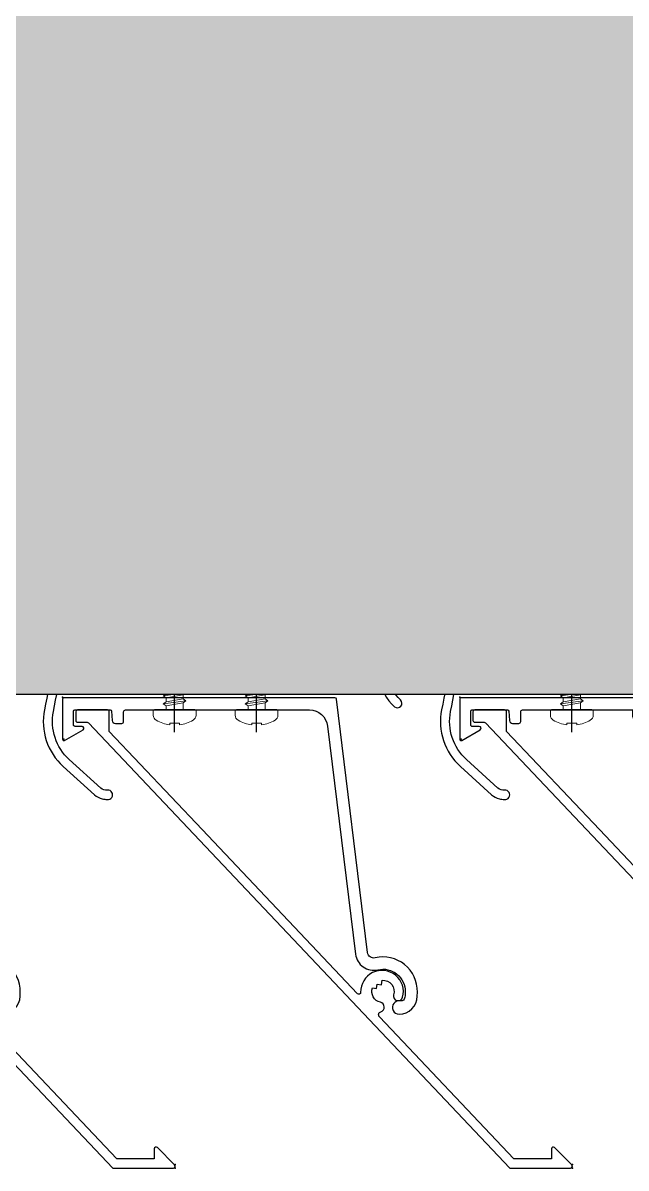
# Model space of a CAD drawing. Header units: millimetres. Extents: x -4391136 to -1798569, y -886572 to -291056.
# Drawn here: x -2446396.2 to -2446297.5, y -393610.7 to -393423.4 of the extents above; entities that cross this region are included whole.
import ezdxf

# ---------------------------------------------------------------- set-up
doc = ezdxf.new("R2010")
doc.units = ezdxf.units.MM
doc.set_wipeout_variables(frame=1)
doc.linetypes.add('CENTER', pattern=[50.800000000000004, 31.75, -6.35, 6.35, -6.35])
for name, color, linetype in [('010 - ASPG_ACCESSORIES_MAIN_COLOR_1', 7, 'Continuous'), ('010 - ASPG_EXTR_MAIN_COLOR_2', 7, 'Continuous'), ('010 - ASPG_FLASHING_HATCH_', 7, 'Continuous'), ('010 - ASPG_FLASHING_MAIN_COLOR_4', 7, 'Continuous'), ('010 - ASPG_FLASHING_WIPEOUT_', 7, 'Continuous'), ('010 - ASPG_FRAMING_MAIN_COLOR_2', 7, 'Continuous'), ('010 - ASPG_FRAMING_SUB_COLOR_2', 7, 'Continuous'), ('010 - ASPG_FRAMING_WIPEOUT_', 7, 'Continuous'), ('BOLT & SCREW', 7, 'Continuous'), ('Center Line', 7, 'CENTER')]:
    doc.layers.add(name, color=color, linetype=linetype)
doc.layers.add('010 - ASPG_EXTR_DEF_SUB', color=7, linetype='Continuous', plot=False)
doc.layers.add('12-GRID', color=7, linetype='CENTER', lineweight=13)
doc.layers.add('SCREW', color=7, linetype='Continuous', lineweight=5)

# ---------------------------------------------------------------- blocks, each defined once
blk = doc.blocks.new('PZG35-9D5')
at = {"layer": 'Center Line', "color": 7}
blk.add_line((1.4210854715202e-14, 3.733653355866409), (1.4210854715202e-14, -10.53404386090006), dxfattribs=at)
at = {"layer": 'SCREW', "color": 7}
for p, q in [((-1.399999999999963, 2.842170943040401e-14), (-1.399999999999963, -1.090192378864657)), ((1.399999999999991, 0), (1.399999999999991, -0.5901923788647139)), ((-1.850000000000009, -1.399999999999977), (1.850000000000037, -0.8999999999999773)), ((-1.850000000000009, -1.399999999999977), (-1.399999999999963, -1.090192378864685)), ((-1.850000000000009, -1.399999999999977), (-1.399999999999963, -1.709807621135297)), ((-1.399999999999963, -1.090192378864685), (1.399999999999991, -0.5901923788646855)), ((-1.399999999999963, -1.709807621135297), (1.399999999999991, -1.209807621135297)), ((-1.399999999999963, -1.709807621135269), (-1.399999999999963, -2.390192378864697)), ((1.850000000000037, -0.8999999999999773), (1.399999999999991, -0.5901923788646855)), ((1.850000000000037, -0.8999999999999773), (1.399999999999991, -1.209807621135297)), ((1.399999999999991, -1.209807621135269), (1.399999999999991, -1.890192378864725)), ((-1.850000000000009, -2.699999999999989), (1.850000000000037, -2.199999999999989)), ((-1.850000000000009, -2.699999999999989), (-1.399999999999963, -2.390192378864697)), ((-1.850000000000009, -2.699999999999989), (-1.399999999999963, -3.009807621135309)), ((-1.850000000000009, -4), (-1.399999999999963, -3.690192378864708)), ((-1.399999999999963, -2.390192378864697), (1.399999999999991, -1.890192378864697)), ((-1.399999999999963, -3.009807621135309), (1.399999999999991, -2.509807621135309)), ((-1.399999999999963, -3.009807621135309), (-1.399999999999963, -3.690192378864708)), ((-1.399999999999963, -3.690192378864708), (-0.8446989986695002, -3.591031485769975)), ((0.5619885887190463, -3.339837273736322), (1.399999999999991, -3.190192378864708)), ((0.7141825614195483, -3.653488843051434), (1.850000000000037, -3.5)), ((1.850000000000037, -2.199999999999989), (1.399999999999991, -1.890192378864697)), ((1.850000000000037, -2.199999999999989), (1.399999999999991, -2.509807621135309)), ((1.399999999999991, -2.50980762113528), (1.399999999999991, -3.190192378864708)), ((1.850000000000037, -3.5), (1.399999999999991, -3.190192378864708)), ((1.850000000000037, -3.5), (1.399999999999991, -3.80980762113532)), ((-1.850000000000009, -4), (-0.9911470940920566, -3.883938796498938)), ((-1.850000000000009, -4), (-1.399999999999963, -4.30980762113532)), ((-1.399999999999963, -4.30980762113532), (-1.184865735341859, -4.271390788160659)), ((-1.399999999999963, -4.309807621135349), (-1.399999999999963, -8.099999999999966)), ((0.7141825614195483, -3.932275020881832), (1.399999999999991, -3.80980762113532)), ((0.7141825614195483, -4.612659778611231), (1.399999999999991, -4.49019237886472)), ((0.7141825614195483, -4.953488843051389), (1.850000000000037, -4.800000000000011)), ((0.7141825614195483, -5.232275020881843), (1.399999999999991, -5.109807621135332)), ((1.399999999999991, -3.809807621135349), (1.399999999999991, -4.490192378864691)), ((1.850000000000037, -4.800000000000011), (1.399999999999991, -4.49019237886472)), ((1.850000000000037, -4.800000000000011), (1.399999999999991, -5.109807621135332)), ((1.399999999999991, -5.109807621135332), (1.399999999999991, -8.099999999999966)), ((1.4210854715202e-14, -9.5), (-1.399999999999963, -8.099999999999966)), ((1.4210854715202e-14, -9.5), (1.399999999999991, -8.099999999999966))]:
    blk.add_line(p, q, dxfattribs=at)
blk.add_lwpolyline([(1.4210854715202e-14, -9.5), (0.7141825614195483, -5.232275020881843), (0.7141825614195483, -3.600899293750615, 0.4176573264866609), (0.4106596181599826, -3.300919979679151, 0.1081021898226624), (-0.8446989986694433, -3.591031485769975), (-1.399999999999991, -4.701675652739141)], format="xyb", dxfattribs=at)
blk = doc.blocks.new('*U3396')
at = {"layer": 'SCREW', "color": 7}
blk.add_lwpolyline([(3.026373332565058, 1.780836269555209, 0.09905967801670053), (0.7999999999999687, 2.546427498927414), (0.7999999999999687, 2.274284095813357), (-0.800000000000054, 2.274284095813357), (-0.800000000000054, 2.546427498927414, 0.09905967801670058), (-3.026373332565143, 1.780836269555209, 0.2665876613401604), (-3.500000000000043, 0.9556546004010897), (-3.500000000000043, 0.1999999999999886, 0.4142135623730938), (-3.300000000000054, 0), (3.299999999999997, 0, 0.4142135623731049), (3.499999999999986, 0.1999999999999886), (3.499999999999957, 0.9556546004010897, 0.2665876613401604)], format="xyb", close=True, dxfattribs=at)
blk.add_blockref('PZG35-9D5', (-1.4210854715202e-14, 0), dxfattribs=at)
blk = doc.blocks.new('*U3399')
at = {"color": 7}
blk.add_point((0, 0), dxfattribs=at)
at = {"layer": '010 - ASPG_ACCESSORIES_MAIN_COLOR_1', "color": 7}
blk.add_lwpolyline([(-39.69999999902211, -0.5999999995172398, 0.4142135623731156), (-39.99999999883585, -0.8999999995638059), (-39.99999999883585, -7.366962144914214, 0.5773502691897371), (-39.65044321701862, -7.568778847059366), (-36.64260295056738, -5.832201459393036, 0.7673269879794871), (-36.78520590183325, -5.299999999645297), (-37.89999999874271, -5.299999999645297, -0.4142135623735732), (-38.19999999902211, -4.999999999656938), (-38.19999999902211, -2.799999999587089, -0.4142135623730951), (-37.99999999883585, -2.59999999951724), (-32.18326623388566, -2.59999999951724, -0.3888787318530097), (-31.98402729420923, -2.782568851142787), (-31.8474567013327, -4.343577870872468, 0.3888787318530089), (-31.34935935237445, -4.799999999528882), (-30.29999999911524, -4.799999999528882, 0.4142135623732408), (-29.99999999883585, -4.499999999540523), (-29.99999999883585, -2.899999999505599, -0.4142135623731785), (-29.69999999902211, -2.59999999951724), (0.4107479506637901, -2.59999999951724, -0.3789692262628873), (3.38851808081381, -5.235465979035143), (7.952927200356498, -42.5207682372482, 0.4465929586642906), (11.6177961837966, -45.07649022702281, -0.4898018444424612), (16.07846395508386, -48.68238816667036), (16.06490363762714, -49.36225294566866, -0.1824796859550777), (15.80227640201338, -50.01801436272836, -0.2679491924113072), (15.32539491611533, -50.16829426406803, 1.122114645179816), (15.09990952932276, -52.3421093734276, 0.4050039718497206), (18.0645059288945, -49.40213623346681), (18.07806624681689, -48.72227145435209, 0.4898054953707174), (11.15966573380865, -43.12966807454978, -0.4465970485362636), (9.938031048281118, -42.27776159492242), (4.866356541635469, -0.8481197821154633, 0.3641755342157969), (4.570876519894227, -0.5999999995172398)], format="xyb", close=True, dxfattribs=at)
at = {"layer": '010 - ASPG_EXTR_DEF_SUB', "color": 7}
for p in [(-39.99999999883585, -0.4999999995172402), (43.44495566345738, -76.89999999944341), (43.44495566345738, -77.49999999954052)]:
    blk.add_point(p, dxfattribs=at)
at = {"layer": '010 - ASPG_EXTR_MAIN_COLOR_2', "color": 7}
blk.add_lwpolyline([(11.37409105408005, -48.15170148877115), (11.47245816211216, -47.43577758665815), (12.17779493960552, -47.55667202338264), (12.29266474000178, -46.78670596401826, -0.5355375090189683), (14.1918134491425, -49.16870282323253, 0.9915718169393263), (15.66379558271728, -49.57599316951273, 1.157025413028558), (8.792231505503878, -48.77291728999153, -0.6885576205791355), (8.274611146422103, -48.98797988444021), (-17.14292736421339, -22.16859813180672), (-32.34153279638849, -6.131750148785431), (-32.34153279638849, -2.899999981694054, 0.4143115081626392), (-32.64163311407901, -2.59999999951724), (-37.54163311352022, -2.59999999951724, 0.4141156188887998), (-37.84153278893791, -2.899999981635847), (-37.84153278893791, -4.299999988411218, 0.4142135623731781), (-37.54153279098682, -4.599999986478724), (-35.98884801496752, -4.599999986478724, -0.205894629290155), (-35.77110154624097, -4.693635078269653), (33.22969053988345, -77.49999999954052), (43.14495566324331, -77.49999999954052, 0.6681786376628355), (43.35708769806661, -76.98786796536915), (40.5215537941549, -74.1523340573247, 0.6681786381757795), (40.00942175951786, -74.36446609156592), (40.00942175951786, -75.99999999802712), (33.87471885257401, -75.99999999802712), (11.86384030175395, -52.7751643466243, -0.5583539238224016), (12.08261241135187, -51.95244935475676, 0.7662751832817146), (12.03674733010121, -50.39291741001107, -0.4385828234445206), (10.70630855322815, -48.05207626283555)], format="xyb", close=True, dxfattribs=at)
at = {"layer": 'SCREW', "color": 7, "rotation": 180}
for p in [(-21.64901723782532, -2.499999999924694), (-8.237076249206439, -2.499999999924694)]:
    blk.add_blockref('*U3396', p, dxfattribs=at)
blk = doc.blocks.new('*U2063')
at = {"color": 7}
blk.add_wipeout([(945.0000000000001, 4.000000001238959), (60.00000000297587, 3.9999999999997726), (60.00000000297587, 69.2999999999995), (945.0000000000001, 69.30000000123891)], dxfattribs=at).dxf.layer = '010 - ASPG_FRAMING_WIPEOUT_'
at = {"layer": '010 - ASPG_FRAMING_MAIN_COLOR_2', "color": 7}
blk.add_lwpolyline([(915.0000000011642, 69.30000000123897), (90.00000000181171, 69.3), (90.00000000181171, 6), (915.0000000011642, 6.000000001238959)], close=True, dxfattribs=at)
at = {"layer": '010 - ASPG_FRAMING_SUB_COLOR_2', "color": 7}
for points in [[(945, 4.000000001238959), (60.00000000297587, 4), (60.00000000297587, 69.3), (945, 69.30000000123897)], [(60.00000000297587, 2.000000000715772), (60.00000000297587, 4), (945, 4.000000001238959), (945, 2.000000001954731)]]:
    blk.add_lwpolyline(points, close=True, dxfattribs=at)
at = {"color": 7, "xscale": -1, "rotation": 180}
for p in [(676.7703094601166, 69.3), (741.7703094601166, 69.3), (806.7703094601166, 69.3)]:
    blk.add_blockref('*U3399', p, dxfattribs=at)
blk = doc.blocks.new('W-1-PP17-ENT2_REV00_20260528-225335_ASPG_UPPF')
at = {"color": 7, "xscale": -1, "rotation": 180}
blk.add_blockref('*U2063', (65, -10253.00000000093), dxfattribs=at)
blk = doc.blocks.new('*U3395')
at = {"layer": '12-GRID', "color": 7, "linetype": 'CENTER'}
for p, q in [((5.684341886080801e-14, -6.200000000000029), (5.684341886080801e-14, 2.200000000000029)), ((-4.199999999999973, -2), (4.200000000000085, -2))]:
    blk.add_line(p, q, dxfattribs=at)
at = {"layer": 'BOLT & SCREW', "color": 7}
for p, q in [((-0.553537628269381, -1.771128018217196), (-1.767499999999847, -1.558125000000442)), ((-0.4577439635652332, -1.771128018217196), (-0.8837500000000146, -1.558125000000442)), ((-0.2288719817826677, -1.446462371730204), (-0.4418749999998197, -0.2325000000002947)), ((-0.2288719817826677, -1.542256036434869), (-0.4418749999998197, -1.116250000000048)), ((0.2288719817822642, -1.446462371730562), (0.4418749999996946, -0.2324999999999764)), ((0.2288719817822642, -1.542256036434869), (0.4418749999996946, -1.116250000000048)), ((0.4577439635647103, -1.771128018217196), (0.8837499999994917, -1.558125000000442)), ((0.5535376282692559, -1.771128018217196), (1.767500000000001, -1.558125000000124)), ((-0.553537628269381, -2.228871981782805), (-1.767500000000483, -2.441875000000354)), ((-0.4577439635652332, -2.228871981782805), (-0.8837500000000146, -2.441875000000354)), ((-0.2288719817826677, -2.457743963565131), (-0.4418749999998197, -2.883750000000271)), ((-0.2288719817821107, -2.553537628269438), (-0.4418749999998197, -3.767500000000023)), ((0.4418749999996946, -2.883750000000271), (0.2288719817829008, -2.457743963565131)), ((0.2288719817829008, -2.553537628269438), (0.4418749999999732, -3.767500000000023)), ((0.4577439635647103, -2.228871981782805), (0.8837500000001283, -2.441874999999877)), ((0.5535376282692559, -2.228871981782805), (1.767500000000001, -2.441874999999877))]:
    blk.add_line(p, q, dxfattribs=at)
for points in [[(-1.767500000000006, -1.558125000000442), (-0.8837500000001342, -1.558125000000442, 0.4142135623730394), (-0.4418749999998197, -1.116250000000048), (-0.4418749999998197, -0.2325000000002947), (0.4418749999996946, -0.2324999999999764), (0.4418749999996946, -1.116250000000048, 0.4142135623731505), (0.8837500000000089, -1.558125000000442), (1.76750000000012, -1.558125000000124), (1.76750000000012, -2.441874999999877), (0.8837500000000089, -2.441874999999877, 0.414213562373095), (0.4418749999996946, -2.883750000000271), (0.4418749999999732, -3.767500000000023), (-0.4418749999998197, -3.767500000000023), (-0.4418749999998197, -2.883750000000271, 0.4142135623730397), (-0.8837500000001342, -2.441875000000354), (-1.767500000000483, -2.441875000000354)], [(0.2288719817829008, -2.457743963565131, -0.414213562373095), (0.4577439635645909, -2.228871981782805), (0.5535376282692559, -2.228871981782805), (0.5535376282692559, -1.771128018217196), (0.4577439635645909, -1.771128018217196, -0.4142135623730951), (0.228871981782105, -1.542256036434869), (0.228871981782105, -1.446462371730562), (-0.2288719817826677, -1.446462371730204), (-0.2288719817826677, -1.542256036434869, -0.4142135623730951), (-0.4577439635649944, -1.771128018217196), (-0.553537628269381, -1.771128018217196), (-0.553537628269381, -2.228871981782805), (-0.4577439635649944, -2.228871981782805, -0.4142135623730951), (-0.2288719817826677, -2.457743963565131), (-0.2288719817822698, -2.553537628269438), (0.2288719817829008, -2.553537628269438)]]:
    blk.add_lwpolyline(points, format="xyb", close=True, dxfattribs=at)
blk.add_circle((5.684341886080801e-14, -2), 3.5, dxfattribs=at)
blk = doc.blocks.new('*U3044')
at = {"layer": '010 - ASPG_EXTR_DEF_SUB', "color": 7}
for p in [(585, -1.126778670368367e-10), (650, -1.251976300409297e-10)]:
    blk.add_point(p, dxfattribs=at)
at = {"layer": '010 - ASPG_EXTR_MAIN_COLOR_2', "color": 7}
for points in [[(574.803354519885, 14.29476617474948, -0.01499848524836865), (581.9205648060888, 21.45455419179426, -0.7383485292466446), (584.917139344383, 19.76412730303501, 0.004917316774645771), (581.8066999851726, 4.803864106306818, 0.2636109069979271), (584.8802099335007, -4.460317215121805), (589.9957336951047, -9.084236264981783, 0.1258843890439943), (591.2677612504922, -9.753782964307803, 0.04427494949630078), (592.0895440597087, -9.866966023106116, 1.107654826573523), (592.1254592109472, -8.331805701654858, -0.2155958426847688), (591.0232266592793, -7.991025416991661), (585.8860520706512, -3.347536196346383, -0.2636109069978752), (583.2782254475169, 4.512981288488035, -0.004854851929905817), (586.34138361644, 19.25507699989622, 0.2339601468136614), (585.8154424866661, 21.95487343811338, -0.2408104543272742), (585.7103134100325, 24.9031081067552, -0.1041570884704408), (585.7846048693173, 25.00194829807525), (587.99301963998, 26.93374890851929, -0.2290212912668875), (590.7006792640314, 26.88725557015651, -0.3817208427142056), (595.2736195935868, 9.069098417476297, 0.9773819303748196), (596.6203112956136, 8.407760736303416, 0.3611050424324235), (592.4081621826626, 27.50327562546964, -0.4961260631527202), (592.4429225292988, 30.6881254173387, 0.003188108562510474), (594.0558096300811, 31.90200527408534, -0.00282652430436861), (595.561955856625, 33.06505110452791, 0.07704788012868193), (628.7415275620297, 68.4364448381858, -0.2476739044870795), (628.9891886156984, 68.5671403713096), (630.9840893819928, 68.5671403713096, -0.04413111325910057), (631.4728248161264, 68.50458020222514, -0.1258462906385483), (633.9636769010685, 67.20642238192168, -0.09885145914925667), (634.8173400671221, 66.03380806529104, -0.2058282691334744), (634.7936664214358, 61.20460651110999, -0.1151163694662807), (631.3683241284452, 57.18072180566752, 0.822373071447778), (632.4550462905318, 56.10392398626219, 0.109184526549196), (636.1486009340733, 60.55948756880035, 0.2083234795678962), (636.1894268463366, 66.64026457496594, 0.1005277992320483), (634.9723091390915, 68.31671042170284, 0.1451157280627245), (631.2923091310076, 70.06714037136781), (615.7587749278173, 70.06714037136781, 0.4336592857269459), (615.4594267569482, 69.74737493502117), (615.8413778650574, 63.96271307493235, 0.0820690263538202), (615.8636512933299, 63.86745857022844, 0.7206537881255028), (617.3290865048766, 63.97254170029565, 0.07922428198988747), (617.3377835312858, 64.06661670515687), (617.0687732263468, 68.14078645623896, -0.4336592857264138), (617.4679041211493, 68.5671403713096), (625.8611929877661, 68.56714037136781, -0.6073848710044985), (626.3521102210507, 67.62217621313549, -0.04582868044492008), (607.7838222887367, 45.76076047355683, -0.5604921351226578), (607.2875053561293, 45.88571992121079, 0.3178599151680848), (604.2119114198722, 48.23749049514673, 0.9532878111822051), (604.0820726789534, 46.71593409555872, -2.423003988231831), (602.2580695222132, 44.89173717535242, 0.9523147976297285), (600.7363446820527, 44.76348824834359, 0.3008214087947553), (602.8898747372441, 41.75529025431398, -0.5604921351218277), (602.9835184067488, 41.25212405494322, -0.01942473842078824), (593.6239250916988, 33.46052617044562, -0.5525007933269362), (593.1474985848181, 33.63667257974531, 0.3444609008774969), (589.9894988052547, 36.29767865984842, 0.9520149233436535), (589.8615776561201, 34.77593409555639, -2.42318646531747), (588.0375749985687, 32.95193143765583, 0.9520149233867892), (586.5158304339275, 32.82401028881223, 0.2853998218446234), (588.4930240777321, 29.88851448265278, -0.5533776808031501), (588.5629085102119, 29.38496566244076, 0.03067395406819984), (573.4630128806457, 15.05729964544672, 0.4171002255848137)], [(691.3521102210507, 67.62217621312297, -0.04582868044492008), (672.7838222887367, 45.76076047354431, -0.5604921351226578), (672.2875053561293, 45.88571992119827, 0.3178599151680848), (669.2119114198722, 48.23749049513421, 0.9532878111822051), (669.0820726789534, 46.7159340955462, -2.423003988231831), (667.2580695222132, 44.8917371753399, 0.9523147976297285), (665.7363446820527, 44.76348824833107, 0.3008214087947553), (667.8898747372441, 41.75529025430146, -0.5604921351218277), (667.9835184067488, 41.2521240549307, -0.01942473842078824), (658.6239250916988, 33.4605261704331, -0.5525007933269362), (658.1474985848181, 33.63667257973279, 0.3444609008774969), (654.9894988052547, 36.2976786598359, 0.9520149233436535), (654.8615776561201, 34.77593409554387, -2.42318646531747), (653.0375749985687, 32.95193143764331, 0.9520149233867892), (651.5158304339275, 32.82401028879971, 0.2853998218446234), (653.4930240777321, 29.88851448264026, -0.5533776808031501), (653.5629085102119, 29.38496566242824, 0.03067395406819984), (638.4630128806457, 15.0572996454342, 0.4171002255848137), (639.114368729759, 5.272964205060219, 0.9355530918984264), (640.0966641549021, 6.406584819595395, -0.4344100119147308), (639.803354519885, 14.29476617473696, -0.01499848524836865), (646.9205648060888, 21.45455419178174, -0.7383485292466446), (649.917139344383, 19.76412730302249, 0.004917316774645771), (646.8066999851726, 4.803864106294299, 0.2636109069979271), (649.8802099335007, -4.460317215134324), (654.9957336951047, -9.084236264994303, 0.1258843890439943), (656.2677612504922, -9.753782964320322, 0.04427494949630078), (657.0895440597087, -9.866966023118636, 1.107654826573523), (657.1254592109472, -8.331805701667378, -0.2155958426847688), (656.0232266592793, -7.991025417004181), (650.8860520706512, -3.347536196358902, -0.2636109069978752), (648.2782254475169, 4.512981288475515, -0.004854851929905817), (651.34138361644, 19.2550769998837, 0.2339601468136614), (650.8154424866661, 21.95487343810086, -0.2408104543272742), (650.7103134100325, 24.90310810674268, -0.1041570884704408), (650.7846048693173, 25.00194829806273), (652.99301963998, 26.93374890850677, -0.2290212912668875), (655.7006792640314, 26.88725557014399, -0.3817208427142056), (660.2736195935868, 9.069098417463778, 0.9773819303748196), (661.6203112956136, 8.407760736290896, 0.3611050424324235), (657.4081621826626, 27.50327562545712, -0.4961260631527202), (657.4429225292988, 30.68812541732618, 0.003188108562510474), (659.0558096300811, 31.90200527407282, -0.00282652430436861), (660.561955856625, 33.06505110451539, 0.07704788012868193), (693.7415275620297, 68.43644483817329, -0.2476739044870795)]]:
    blk.add_lwpolyline(points, format="xyb", dxfattribs=at)
at = {"color": 7, "rotation": 179.999999999989}
for p in [(604.0868637450039, 42.88714037131659), (669.0868637450039, 42.88714037130407), (589.8663687226363, 30.94714037131426), (654.8663687226363, 30.94714037130174)]:
    blk.add_blockref('*U3395', p, dxfattribs=at)
blk = doc.blocks.new('*U3059')
at = {"color": 7}
blk.add_wipeout([(0, 69.29999999994811), (1022.3000000024289, 69.29999999994811), (901.0000000026619, -51.99999999999727), (0, -51.99999999999727)], dxfattribs=at).dxf.layer = '010 - ASPG_FLASHING_WIPEOUT_'
at = {"layer": '010 - ASPG_FLASHING_HATCH_'}
h = blk.add_hatch(dxfattribs=at)
h.set_pattern_fill('DOTS', scale=0.1)
h.set_pattern_definition([(0, (0, 0), (3.96875, 7.9375), [0, -7.9375])])
h.paths.add_polyline_path([(-2.8421709430404e-14, 69.29999999999998), (1022.300000002608, 69.29999999999998), (901.0000000028406, -52.00000000000001), (3.155443620884047e-30, -52.00000000000001)])
at = {"layer": '010 - ASPG_FLASHING_MAIN_COLOR_4', "color": 7}
blk.add_lwpolyline([(-2.8421709430404e-14, 69.29999999999998), (1022.300000002608, 69.29999999999998), (901.0000000028406, -52.00000000000001), (3.155443620884047e-30, -52.00000000000001)], close=True, dxfattribs=at)

msp = doc.modelspace()

# ---------------------------------------------------------------- block references
at = {"color": 7}
msp.add_blockref('W-1-PP17-ENT2_REV00_20260528-225335_ASPG_UPPF', (-2447156.514610203, -383210.8748381315), dxfattribs=at)

# ---------------------------------------------------------------- next in the draw order: block references
msp.add_blockref('*U3044', (-2446974.511262887, -393540.5418002774), dxfattribs=at)

# ---------------------------------------------------------------- next in the draw order: block references
at = {"color": 7, "xscale": -1, "rotation": 180}
msp.add_blockref('*U3059', (-2447091.514610203, -393463.8748381311), dxfattribs=at)

doc.saveas('drawing.dxf')
